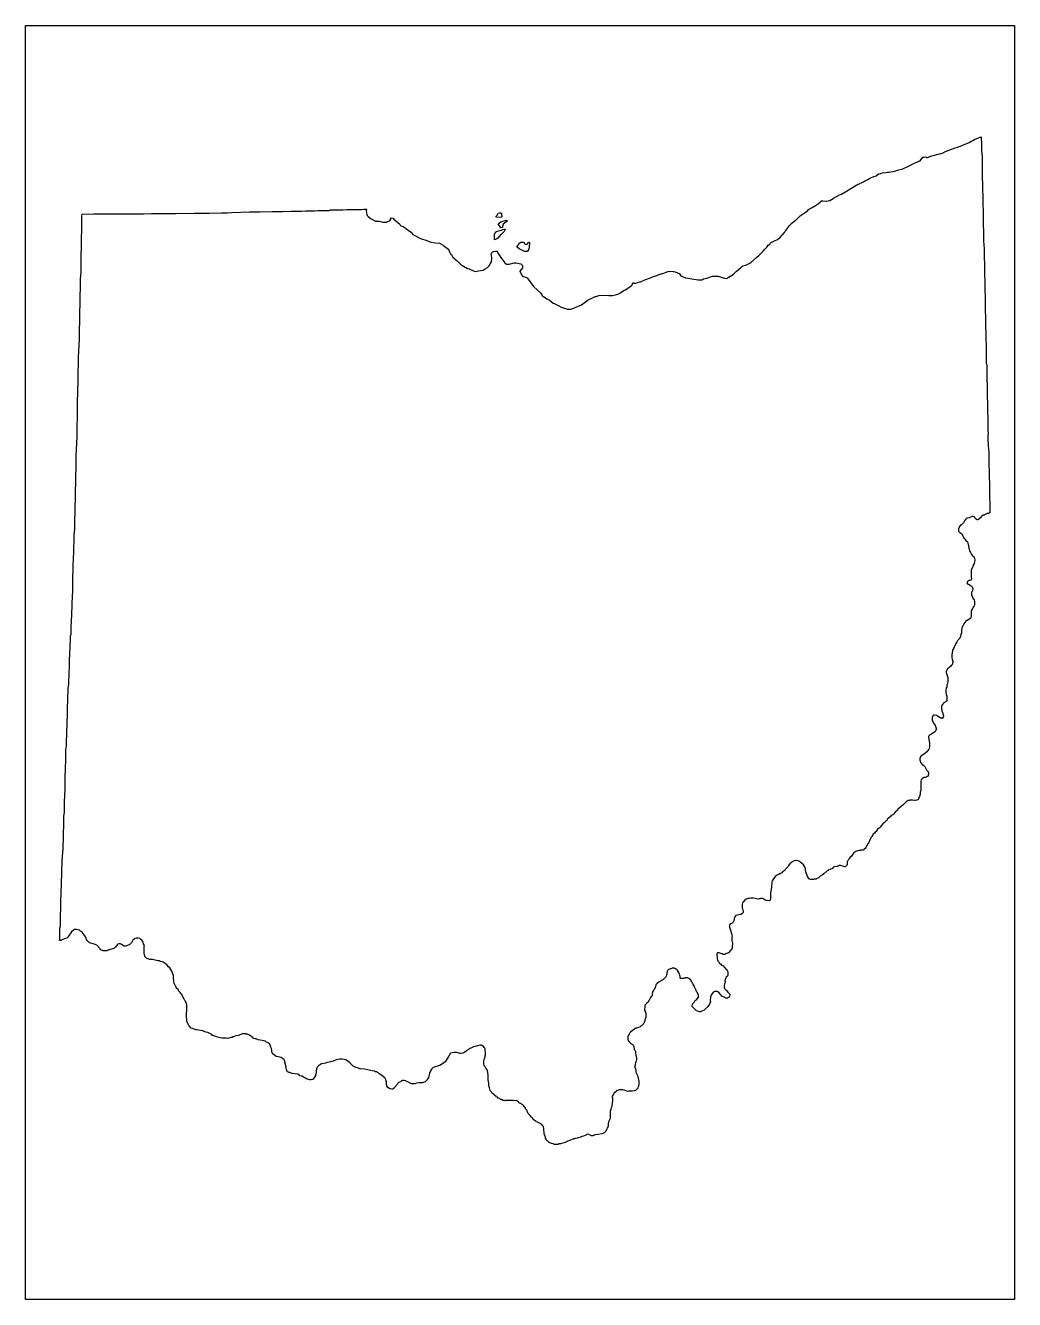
# Model space of a CAD drawing. Extents: x 0.1 to 8.4, y 0.1 to 10.8.
import ezdxf

# ---------------------------------------------------------------- set-up
doc = ezdxf.new("R2010")
doc.units = 0
doc.header["$MEASUREMENT"] = 0
doc.layers.add('STATE', color=7, linetype='CONTINUOUS')

# ---------------------------------------------------------------- blocks, each defined once
blk = doc.blocks.new('BLOCK_2')
at = {"layer": 'STATE'}
blk.add_lwpolyline([(0.093, 0.099), (0.093, 10.807), (8.405, 10.807), (8.405, 0.099), (0.093, 0.099)], dxfattribs=at)
at = {"layer": 'STATE', "color": 2}
for points in [[(0.397, 3.586), (0.397, 3.596), (0.4, 3.689), (0.403, 3.789), (0.41, 3.886), (0.413, 3.993), (0.413, 3.996), (0.413, 4.029), (0.417, 4.069), (0.417, 4.073), (0.417, 4.096), (0.417, 4.159), (0.42, 4.196), (0.42, 4.199), (0.42, 4.203), (0.42, 4.206), (0.42, 4.216), (0.42, 4.219), (0.42, 4.266), (0.42, 4.269), (0.423, 4.349), (0.427, 4.373), (0.427, 4.379), (0.427, 4.406), (0.427, 4.413), (0.427, 4.443), (0.427, 4.469), (0.43, 4.579), (0.433, 4.619), (0.433, 4.716), (0.433, 4.719), (0.437, 4.753), (0.437, 4.779), (0.437, 4.786), (0.437, 4.809), (0.437, 4.816), (0.437, 4.819), (0.44, 4.823), (0.44, 4.833), (0.44, 4.853), (0.44, 4.869), (0.44, 4.873), (0.44, 4.876), (0.443, 4.923), (0.443, 4.966), (0.443, 4.969), (0.447, 4.993), (0.447, 5.026), (0.447, 5.039), (0.447, 5.053), (0.45, 5.159), (0.45, 5.163), (0.453, 5.213), (0.453, 5.236), (0.457, 5.269), (0.457, 5.303), (0.46, 5.339), (0.463, 5.443), (0.463, 5.476), (0.467, 5.523), (0.467, 5.526), (0.473, 5.646), (0.473, 5.673), (0.473, 5.676), (0.477, 5.689), (0.477, 5.696), (0.477, 5.699), (0.477, 5.716), (0.477, 5.719), (0.477, 5.749), (0.483, 5.853), (0.487, 5.936), (0.487, 5.953), (0.49, 6.053), (0.49, 6.123), (0.49, 6.16), (0.49, 6.173), (0.49, 6.19), (0.49, 6.193), (0.493, 6.206), (0.493, 6.28), (0.497, 6.313), (0.497, 6.32), (0.497, 6.323), (0.497, 6.34), (0.5, 6.366), (0.5, 6.406), (0.5, 6.423), (0.503, 6.466), (0.503, 6.526), (0.507, 6.573), (0.507, 6.63), (0.51, 6.733), (0.51, 6.743), (0.51, 6.77), (0.51, 6.78), (0.513, 6.813), (0.513, 6.846), (0.513, 6.853), (0.513, 6.88), (0.513, 6.916), (0.517, 6.94), (0.517, 6.973), (0.517, 6.983), (0.517, 7.026), (0.517, 7.04), (0.52, 7.07), (0.52, 7.11), (0.52, 7.143), (0.52, 7.173), (0.52, 7.19), (0.527, 7.35), (0.527, 7.396), (0.53, 7.553), (0.53, 7.603), (0.533, 7.763), (0.537, 7.79), (0.537, 7.806), (0.537, 7.866), (0.537, 7.886), (0.537, 7.91), (0.54, 7.943), (0.54, 7.96), (0.54, 7.966), (0.54, 7.986), (0.54, 7.99), (0.54, 8.016), (0.547, 8.173), (0.547, 8.22), (0.55, 8.346), (0.55, 8.38), (0.55, 8.42), (0.553, 8.446), (0.553, 8.543), (0.553, 8.55), (0.557, 8.583), (0.557, 8.606), (0.557, 8.626), (0.557, 8.676), (0.56, 8.73), (0.56, 8.76), (0.56, 8.79), (0.56, 8.83), (0.56, 8.856), (0.563, 8.96), (0.563, 9.023), (0.563, 9.033), (0.563, 9.04), (0.567, 9.066), (0.567, 9.07), (0.567, 9.12), (0.567, 9.17), (0.567, 9.203), (0.57, 9.22), (0.667, 9.223), (0.673, 9.223), (0.74, 9.223), (0.773, 9.223), (0.81, 9.223), (0.98, 9.223), (1.056, 9.223), (1.086, 9.223), (1.153, 9.226), (1.186, 9.226), (1.22, 9.226), (1.286, 9.226), (1.293, 9.226), (1.356, 9.226), (1.51, 9.23), (1.586, 9.23), (1.603, 9.23), (1.62, 9.23), (1.636, 9.23), (1.74, 9.233), (1.783, 9.233), (1.79, 9.233), (1.826, 9.236), (1.976, 9.24), (1.996, 9.24), (2.066, 9.24), (2.17, 9.243), (2.203, 9.243), (2.243, 9.243), (2.256, 9.243), (2.326, 9.246), (2.38, 9.246), (2.413, 9.246), (2.446, 9.25), (2.483, 9.25), (2.486, 9.25), (2.5, 9.25), (2.506, 9.25), (2.526, 9.25), (2.55, 9.253), (2.583, 9.253), (2.613, 9.253), (2.62, 9.253), (2.63, 9.253), (2.636, 9.253), (2.646, 9.253), (2.656, 9.256), (2.673, 9.256), (2.68, 9.256), (2.69, 9.256), (2.71, 9.256), (2.726, 9.256), (2.759, 9.256), (2.793, 9.26), (2.823, 9.26), (2.826, 9.26), (2.839, 9.26), (2.869, 9.26), (2.876, 9.26), (2.879, 9.26), (2.889, 9.26), (2.896, 9.26), (2.909, 9.26), (2.913, 9.26), (2.916, 9.26), (2.936, 9.263), (2.939, 9.263), (2.959, 9.263), (2.956, 9.25), (2.963, 9.216), (2.966, 9.213), (2.966, 9.21), (2.973, 9.2), (2.999, 9.183), (3.036, 9.163), (3.066, 9.163), (3.096, 9.153), (3.109, 9.153), (3.129, 9.153), (3.136, 9.16), (3.156, 9.166), (3.163, 9.18), (3.163, 9.19), (3.183, 9.186), (3.189, 9.18), (3.239, 9.136), (3.246, 9.126), (3.256, 9.12), (3.266, 9.116), (3.336, 9.066), (3.339, 9.066), (3.346, 9.053), (3.349, 9.05), (3.353, 9.046), (3.413, 9.016), (3.466, 9), (3.499, 8.986), (3.536, 8.98), (3.573, 8.976), (3.603, 8.96), (3.606, 8.96), (3.609, 8.956), (3.639, 8.933), (3.643, 8.93), (3.649, 8.92), (3.653, 8.913), (3.659, 8.9), (3.669, 8.883), (3.673, 8.883), (3.679, 8.87), (3.683, 8.866), (3.683, 8.863), (3.703, 8.843), (3.706, 8.836), (3.709, 8.836), (3.723, 8.826), (3.756, 8.796), (3.809, 8.763), (3.823, 8.76), (3.863, 8.743), (3.873, 8.74), (3.916, 8.746), (3.939, 8.75), (3.956, 8.76), (3.976, 8.773), (3.979, 8.776), (3.989, 8.786), (4.009, 8.82), (4.013, 8.846), (4.013, 8.856), (4.006, 8.886), (4.019, 8.903), (4.026, 8.906), (4.046, 8.91), (4.053, 8.913), (4.076, 8.873), (4.086, 8.86), (4.086, 8.856), (4.089, 8.856), (4.123, 8.813), (4.136, 8.8), (4.159, 8.8), (4.199, 8.813), (4.209, 8.813), (4.216, 8.813), (4.256, 8.803), (4.269, 8.79), (4.269, 8.77), (4.249, 8.743), (4.249, 8.74), (4.253, 8.73), (4.263, 8.71), (4.269, 8.7), (4.296, 8.69), (4.309, 8.686), (4.363, 8.613), (4.423, 8.556), (4.433, 8.543), (4.433, 8.54), (4.436, 8.536), (4.449, 8.526), (4.479, 8.506), (4.493, 8.5), (4.529, 8.473), (4.539, 8.47), (4.543, 8.466), (4.552, 8.463), (4.576, 8.45), (4.596, 8.44), (4.609, 8.436), (4.612, 8.433), (4.619, 8.43), (4.642, 8.426), (4.642, 8.423), (4.676, 8.423), (4.699, 8.43), (4.712, 8.436), (4.766, 8.46), (4.776, 8.466), (4.822, 8.5), (4.836, 8.506), (4.882, 8.53), (4.889, 8.53), (4.912, 8.536), (4.936, 8.54), (4.996, 8.536), (5.009, 8.536), (5.012, 8.536), (5.026, 8.536), (5.052, 8.543), (5.079, 8.55), (5.082, 8.553), (5.089, 8.556), (5.126, 8.583), (5.136, 8.586), (5.176, 8.613), (5.186, 8.62), (5.189, 8.623), (5.192, 8.626), (5.196, 8.63), (5.196, 8.64), (5.199, 8.643), (5.202, 8.643), (5.206, 8.64), (5.212, 8.64), (5.219, 8.64), (5.232, 8.643), (5.236, 8.646), (5.256, 8.653), (5.262, 8.653), (5.299, 8.67), (5.346, 8.686), (5.362, 8.693), (5.382, 8.7), (5.389, 8.703), (5.399, 8.706), (5.409, 8.71), (5.416, 8.713), (5.446, 8.723), (5.449, 8.723), (5.492, 8.74), (5.496, 8.74), (5.506, 8.743), (5.536, 8.74), (5.539, 8.74), (5.552, 8.736), (5.586, 8.723), (5.589, 8.72), (5.596, 8.71), (5.602, 8.703), (5.609, 8.7), (5.639, 8.686), (5.666, 8.683), (5.692, 8.676), (5.746, 8.67), (5.752, 8.67), (5.776, 8.67), (5.792, 8.676), (5.819, 8.683), (5.866, 8.7), (5.872, 8.7), (5.892, 8.7), (5.916, 8.7), (5.939, 8.69), (5.969, 8.683), (5.982, 8.68), (5.992, 8.683), (6.002, 8.69), (6.006, 8.69), (6.006, 8.693), (6.042, 8.713), (6.042, 8.716), (6.049, 8.723), (6.066, 8.74), (6.122, 8.786), (6.146, 8.793), (6.169, 8.803), (6.176, 8.806), (6.182, 8.81), (6.189, 8.816), (6.236, 8.856), (6.259, 8.876), (6.279, 8.896), (6.296, 8.913), (6.302, 8.92), (6.326, 8.946), (6.336, 8.96), (6.349, 8.97), (6.355, 8.98), (6.359, 8.983), (6.382, 8.993), (6.395, 9), (6.409, 9.006), (6.432, 9.023), (6.472, 9.066), (6.475, 9.076), (6.482, 9.083), (6.485, 9.086), (6.499, 9.106), (6.502, 9.11), (6.512, 9.123), (6.522, 9.133), (6.535, 9.146), (6.565, 9.17), (6.569, 9.173), (6.605, 9.206), (6.645, 9.236), (6.669, 9.253), (6.675, 9.26), (6.699, 9.273), (6.732, 9.293), (6.759, 9.31), (6.772, 9.323), (6.775, 9.326), (6.779, 9.33), (6.782, 9.333), (6.795, 9.333), (6.822, 9.33), (6.825, 9.33), (6.852, 9.336), (6.882, 9.353), (6.885, 9.356), (6.935, 9.383), (6.952, 9.39), (6.962, 9.397), (6.965, 9.397), (6.992, 9.413), (7.029, 9.437), (7.079, 9.467), (7.089, 9.473), (7.102, 9.477), (7.105, 9.48), (7.109, 9.48), (7.119, 9.483), (7.125, 9.487), (7.135, 9.493), (7.152, 9.503), (7.162, 9.507), (7.172, 9.513), (7.195, 9.527), (7.199, 9.527), (7.222, 9.537), (7.242, 9.543), (7.259, 9.557), (7.265, 9.56), (7.269, 9.56), (7.282, 9.563), (7.292, 9.567), (7.325, 9.57), (7.339, 9.573), (7.349, 9.573), (7.399, 9.583), (7.422, 9.59), (7.432, 9.593), (7.455, 9.6), (7.459, 9.6), (7.462, 9.6), (7.519, 9.627), (7.542, 9.637), (7.545, 9.64), (7.589, 9.66), (7.595, 9.663), (7.602, 9.667), (7.605, 9.667), (7.612, 9.67), (7.619, 9.677), (7.619, 9.68), (7.622, 9.68), (7.635, 9.7), (7.639, 9.7), (7.645, 9.7), (7.659, 9.703), (7.662, 9.703), (7.665, 9.697), (7.669, 9.693), (7.675, 9.697), (7.709, 9.71), (7.775, 9.727), (7.789, 9.73), (7.805, 9.737), (7.825, 9.747), (7.905, 9.777), (7.925, 9.783), (7.939, 9.79), (7.952, 9.793), (7.969, 9.8), (8.019, 9.82), (8.029, 9.827), (8.042, 9.833), (8.065, 9.843), (8.065, 9.847), (8.075, 9.85), (8.125, 9.87), (8.125, 9.867), (8.129, 9.807), (8.129, 9.79), (8.129, 9.773), (8.129, 9.757), (8.132, 9.703), (8.132, 9.667), (8.132, 9.647), (8.132, 9.607), (8.132, 9.6), (8.132, 9.597), (8.132, 9.567), (8.135, 9.43), (8.139, 9.37), (8.139, 9.35), (8.139, 9.34), (8.139, 9.306), (8.142, 9.25), (8.142, 9.22), (8.142, 9.146), (8.142, 9.143), (8.142, 9.123), (8.145, 9.083), (8.145, 8.996), (8.149, 8.93), (8.149, 8.91), (8.149, 8.866), (8.149, 8.836), (8.152, 8.82), (8.152, 8.813), (8.152, 8.743), (8.152, 8.72), (8.152, 8.716), (8.155, 8.656), (8.155, 8.603), (8.155, 8.593), (8.155, 8.576), (8.155, 8.563), (8.159, 8.546), (8.159, 8.476), (8.159, 8.46), (8.159, 8.443), (8.159, 8.416), (8.159, 8.413), (8.159, 8.393), (8.162, 8.37), (8.162, 8.366), (8.162, 8.363), (8.162, 8.36), (8.162, 8.356), (8.162, 8.353), (8.162, 8.303), (8.162, 8.286), (8.165, 8.21), (8.165, 8.196), (8.165, 8.19), (8.165, 8.153), (8.168, 8.136), (8.168, 8.113), (8.168, 8.103), (8.168, 8.086), (8.168, 8.083), (8.168, 8.08), (8.168, 8.06), (8.168, 8.043), (8.168, 8.04), (8.168, 8.02), (8.168, 8.006), (8.168, 7.97), (8.172, 7.946), (8.172, 7.91), (8.172, 7.88), (8.172, 7.86), (8.172, 7.84), (8.172, 7.813), (8.175, 7.803), (8.175, 7.78), (8.175, 7.76), (8.175, 7.743), (8.175, 7.736), (8.175, 7.733), (8.175, 7.713), (8.175, 7.71), (8.175, 7.686), (8.179, 7.636), (8.179, 7.623), (8.179, 7.603), (8.179, 7.553), (8.179, 7.55), (8.179, 7.536), (8.182, 7.533), (8.182, 7.486), (8.182, 7.466), (8.182, 7.456), (8.182, 7.453), (8.182, 7.45), (8.182, 7.433), (8.182, 7.43), (8.182, 7.403), (8.185, 7.38), (8.182, 7.36), (8.182, 7.346), (8.182, 7.333), (8.182, 7.33), (8.185, 7.276), (8.189, 7.216), (8.189, 7.213), (8.189, 7.21), (8.189, 7.176), (8.189, 7.123), (8.189, 7.096), (8.192, 7.076), (8.192, 7.07), (8.192, 7.05), (8.192, 7.033), (8.192, 7.023), (8.195, 6.946), (8.195, 6.92), (8.195, 6.9), (8.195, 6.833), (8.198, 6.796), (8.198, 6.786), (8.198, 6.75), (8.198, 6.74), (8.198, 6.723), (8.198, 6.713), (8.195, 6.71), (8.192, 6.71), (8.189, 6.706), (8.185, 6.706), (8.179, 6.706), (8.175, 6.706), (8.168, 6.703), (8.165, 6.7), (8.162, 6.696), (8.152, 6.693), (8.149, 6.69), (8.142, 6.69), (8.129, 6.68), (8.125, 6.676), (8.119, 6.67), (8.112, 6.663), (8.112, 6.66), (8.109, 6.66), (8.105, 6.66), (8.105, 6.656), (8.099, 6.656), (8.095, 6.653), (8.092, 6.653), (8.089, 6.653), (8.089, 6.656), (8.085, 6.656), (8.082, 6.656), (8.079, 6.663), (8.075, 6.666), (8.072, 6.666), (8.069, 6.673), (8.065, 6.676), (8.055, 6.68), (8.049, 6.68), (8.035, 6.673), (8.025, 6.67), (8.022, 6.67), (8.009, 6.666), (8.005, 6.666), (7.999, 6.66), (7.995, 6.66), (7.995, 6.656), (7.992, 6.656), (7.989, 6.65), (7.985, 6.646), (7.985, 6.643), (7.975, 6.626), (7.962, 6.613), (7.959, 6.61), (7.955, 6.61), (7.952, 6.606), (7.942, 6.596), (7.939, 6.59), (7.935, 6.576), (7.935, 6.566), (7.935, 6.556), (7.945, 6.546), (7.959, 6.536), (7.962, 6.53), (7.982, 6.496), (7.985, 6.496), (7.989, 6.49), (7.989, 6.486), (7.999, 6.473), (8.005, 6.473), (8.009, 6.466), (8.012, 6.456), (8.019, 6.44), (8.019, 6.43), (8.022, 6.423), (8.022, 6.413), (8.029, 6.386), (8.035, 6.376), (8.045, 6.36), (8.055, 6.346), (8.059, 6.346), (8.062, 6.343), (8.065, 6.336), (8.069, 6.326), (8.072, 6.316), (8.072, 6.313), (8.069, 6.296), (8.065, 6.286), (8.059, 6.27), (8.055, 6.266), (8.055, 6.26), (8.055, 6.256), (8.045, 6.236), (8.042, 6.23), (8.042, 6.216), (8.042, 6.213), (8.042, 6.21), (8.042, 6.2), (8.042, 6.193), (8.042, 6.166), (8.045, 6.156), (8.045, 6.153), (8.039, 6.146), (8.025, 6.143), (8.015, 6.136), (8.009, 6.133), (8.005, 6.123), (8.009, 6.113), (8.012, 6.113), (8.012, 6.11), (8.019, 6.11), (8.032, 6.103), (8.042, 6.096), (8.049, 6.089), (8.055, 6.076), (8.052, 6.059), (8.049, 6.049), (8.045, 6.043), (8.045, 6.023), (8.049, 6.009), (8.055, 5.996), (8.059, 5.989), (8.062, 5.986), (8.062, 5.979), (8.065, 5.979), (8.069, 5.963), (8.069, 5.953), (8.069, 5.949), (8.069, 5.939), (8.069, 5.936), (8.065, 5.929), (8.059, 5.919), (8.052, 5.906), (8.045, 5.893), (8.042, 5.883), (8.042, 5.876), (8.042, 5.863), (8.042, 5.846), (8.039, 5.833), (8.039, 5.829), (8.032, 5.823), (8.005, 5.803), (8.005, 5.806), (7.992, 5.796), (7.989, 5.793), (7.979, 5.779), (7.979, 5.776), (7.965, 5.749), (7.962, 5.743), (7.959, 5.719), (7.959, 5.713), (7.959, 5.703), (7.955, 5.689), (7.952, 5.673), (7.945, 5.656), (7.932, 5.643), (7.929, 5.639), (7.925, 5.636), (7.922, 5.629), (7.919, 5.626), (7.912, 5.613), (7.905, 5.596), (7.902, 5.593), (7.899, 5.583), (7.892, 5.573), (7.892, 5.569), (7.889, 5.566), (7.889, 5.563), (7.889, 5.559), (7.885, 5.559), (7.885, 5.549), (7.885, 5.546), (7.885, 5.543), (7.882, 5.539), (7.882, 5.526), (7.879, 5.526), (7.879, 5.523), (7.879, 5.506), (7.879, 5.496), (7.882, 5.479), (7.885, 5.476), (7.885, 5.473), (7.885, 5.469), (7.889, 5.463), (7.885, 5.449), (7.885, 5.439), (7.882, 5.436), (7.875, 5.429), (7.869, 5.423), (7.852, 5.409), (7.849, 5.406), (7.845, 5.403), (7.842, 5.399), (7.835, 5.389), (7.832, 5.379), (7.832, 5.369), (7.835, 5.353), (7.839, 5.343), (7.839, 5.339), (7.842, 5.339), (7.842, 5.336), (7.842, 5.333), (7.845, 5.329), (7.845, 5.326), (7.845, 5.319), (7.845, 5.316), (7.845, 5.313), (7.845, 5.309), (7.845, 5.293), (7.845, 5.289), (7.842, 5.279), (7.839, 5.269), (7.835, 5.266), (7.835, 5.253), (7.835, 5.249), (7.835, 5.246), (7.832, 5.236), (7.829, 5.219), (7.829, 5.216), (7.829, 5.213), (7.829, 5.209), (7.829, 5.203), (7.829, 5.199), (7.832, 5.193), (7.832, 5.186), (7.832, 5.179), (7.835, 5.176), (7.835, 5.173), (7.835, 5.166), (7.835, 5.153), (7.835, 5.146), (7.835, 5.143), (7.835, 5.139), (7.835, 5.129), (7.829, 5.126), (7.822, 5.119), (7.812, 5.113), (7.809, 5.109), (7.805, 5.109), (7.805, 5.106), (7.802, 5.103), (7.799, 5.099), (7.792, 5.089), (7.792, 5.083), (7.792, 5.076), (7.792, 5.073), (7.795, 5.046), (7.799, 5.033), (7.805, 5.016), (7.805, 5.013), (7.805, 5.009), (7.805, 5.006), (7.809, 5.006), (7.809, 5.003), (7.809, 4.999), (7.805, 4.996), (7.802, 4.989), (7.802, 4.986), (7.799, 4.986), (7.799, 4.983), (7.795, 4.983), (7.795, 4.986), (7.789, 4.986), (7.785, 4.986), (7.782, 4.986), (7.779, 4.989), (7.759, 5.003), (7.752, 5.006), (7.735, 5.009), (7.725, 5.009), (7.725, 5.006), (7.722, 5.006), (7.719, 5.003), (7.715, 5.003), (7.715, 4.999), (7.715, 4.996), (7.712, 4.993), (7.712, 4.986), (7.712, 4.976), (7.712, 4.969), (7.712, 4.966), (7.719, 4.956), (7.725, 4.943), (7.735, 4.929), (7.739, 4.926), (7.739, 4.923), (7.742, 4.919), (7.745, 4.909), (7.745, 4.906), (7.745, 4.903), (7.749, 4.896), (7.745, 4.886), (7.742, 4.876), (7.732, 4.866), (7.709, 4.853), (7.702, 4.849), (7.692, 4.843), (7.685, 4.836), (7.682, 4.829), (7.682, 4.823), (7.685, 4.809), (7.689, 4.789), (7.692, 4.783), (7.692, 4.753), (7.692, 4.743), (7.689, 4.733), (7.689, 4.729), (7.685, 4.723), (7.669, 4.703), (7.649, 4.686), (7.619, 4.666), (7.615, 4.656), (7.609, 4.649), (7.609, 4.646), (7.609, 4.643), (7.609, 4.639), (7.609, 4.636), (7.612, 4.626), (7.612, 4.623), (7.615, 4.619), (7.615, 4.613), (7.635, 4.589), (7.639, 4.586), (7.645, 4.583), (7.652, 4.579), (7.669, 4.546), (7.675, 4.539), (7.679, 4.536), (7.682, 4.523), (7.682, 4.516), (7.679, 4.503), (7.675, 4.496), (7.665, 4.493), (7.662, 4.489), (7.655, 4.486), (7.642, 4.486), (7.639, 4.483), (7.632, 4.479), (7.629, 4.476), (7.625, 4.473), (7.622, 4.469), (7.622, 4.466), (7.619, 4.456), (7.619, 4.449), (7.619, 4.436), (7.619, 4.429), (7.619, 4.399), (7.619, 4.393), (7.619, 4.376), (7.612, 4.363), (7.612, 4.356), (7.612, 4.353), (7.612, 4.349), (7.612, 4.346), (7.612, 4.343), (7.609, 4.339), (7.609, 4.336), (7.602, 4.316), (7.595, 4.299), (7.572, 4.293), (7.565, 4.293), (7.549, 4.296), (7.525, 4.296), (7.522, 4.293), (7.512, 4.293), (7.499, 4.286), (7.492, 4.279), (7.479, 4.266), (7.472, 4.259), (7.432, 4.226), (7.425, 4.219), (7.419, 4.213), (7.419, 4.209), (7.402, 4.196), (7.389, 4.179), (7.385, 4.176)], [(4.089, 9.233), (4.093, 9.226), (4.096, 9.196), (4.083, 9.193), (4.049, 9.196), (4.049, 9.203), (4.056, 9.213), (4.066, 9.23), (4.076, 9.233), (4.089, 9.233)], [(4.103, 9.116), (4.103, 9.11), (4.089, 9.106), (4.066, 9.14), (4.089, 9.156), (4.106, 9.163), (4.136, 9.17), (4.143, 9.163), (4.129, 9.153), (4.109, 9.136), (4.103, 9.116)], [(4.086, 9.046), (4.063, 9.02), (4.049, 9.01), (4.036, 9.006), (4.036, 9.053), (4.053, 9.076), (4.069, 9.08), (4.096, 9.086), (4.103, 9.093), (4.119, 9.096), (4.126, 9.093), (4.123, 9.086), (4.116, 9.076), (4.089, 9.046), (4.086, 9.046)], [(4.283, 8.983), (4.289, 8.97), (4.306, 8.966), (4.323, 8.986), (4.329, 8.983), (4.326, 8.946), (4.323, 8.926), (4.313, 8.91), (4.309, 8.906), (4.286, 8.906), (4.243, 8.93), (4.226, 8.943), (4.226, 8.946), (4.226, 8.95), (4.246, 8.976), (4.256, 8.986), (4.276, 8.986), (4.283, 8.983)], [(7.385, 4.176), (7.382, 4.173), (7.375, 4.169), (7.372, 4.166), (7.369, 4.166), (7.362, 4.159), (7.359, 4.156), (7.342, 4.143), (7.335, 4.136), (7.332, 4.126), (7.329, 4.123), (7.325, 4.119), (7.322, 4.116), (7.319, 4.113), (7.309, 4.106), (7.299, 4.096), (7.289, 4.086), (7.289, 4.083), (7.285, 4.079), (7.279, 4.073), (7.272, 4.066), (7.272, 4.063), (7.262, 4.059), (7.252, 4.049), (7.252, 4.046), (7.242, 4.033), (7.235, 4.026), (7.229, 4.019), (7.215, 4.006), (7.215, 4.003), (7.205, 3.989), (7.199, 3.983), (7.199, 3.979), (7.175, 3.929), (7.172, 3.929), (7.162, 3.909), (7.155, 3.899), (7.149, 3.889), (7.142, 3.883), (7.139, 3.879), (7.132, 3.876), (7.115, 3.876), (7.112, 3.876), (7.109, 3.873), (7.105, 3.873), (7.099, 3.873), (7.092, 3.869), (7.085, 3.869), (7.079, 3.866), (7.072, 3.863), (7.055, 3.853), (7.052, 3.849), (7.045, 3.843), (7.035, 3.826), (7.025, 3.816), (7.019, 3.809), (7.019, 3.806), (7.009, 3.796), (7.005, 3.786), (6.999, 3.779), (6.999, 3.776), (6.999, 3.763), (6.999, 3.753), (6.995, 3.749), (6.992, 3.743), (6.989, 3.743), (6.982, 3.736), (6.979, 3.736), (6.942, 3.746), (6.932, 3.746), (6.915, 3.739), (6.912, 3.739), (6.892, 3.736), (6.882, 3.733), (6.882, 3.729), (6.872, 3.719), (6.869, 3.719), (6.859, 3.716), (6.855, 3.713), (6.842, 3.709), (6.839, 3.706), (6.832, 3.703), (6.829, 3.699), (6.802, 3.676), (6.792, 3.669), (6.772, 3.656), (6.762, 3.646), (6.759, 3.643), (6.755, 3.639), (6.752, 3.639), (6.745, 3.636), (6.739, 3.633), (6.735, 3.633), (6.725, 3.633), (6.722, 3.633), (6.715, 3.629), (6.709, 3.629), (6.699, 3.629), (6.692, 3.629), (6.685, 3.633), (6.682, 3.633), (6.675, 3.643), (6.672, 3.646), (6.665, 3.653), (6.662, 3.663), (6.652, 3.693), (6.649, 3.713), (6.645, 3.729), (6.642, 3.736), (6.632, 3.753), (6.615, 3.766), (6.605, 3.776), (6.602, 3.779), (6.599, 3.779), (6.589, 3.783), (6.589, 3.786), (6.569, 3.789), (6.565, 3.789), (6.552, 3.786), (6.529, 3.773), (6.529, 3.769), (6.519, 3.766), (6.505, 3.746), (6.502, 3.739), (6.492, 3.726), (6.469, 3.703), (6.465, 3.699), (6.455, 3.693), (6.449, 3.686), (6.445, 3.683), (6.435, 3.676), (6.429, 3.673), (6.425, 3.673), (6.409, 3.666), (6.402, 3.659), (6.395, 3.653), (6.369, 3.619), (6.365, 3.606), (6.365, 3.599), (6.362, 3.569), (6.359, 3.546), (6.355, 3.513), (6.355, 3.503), (6.355, 3.499), (6.355, 3.486), (6.355, 3.469), (6.352, 3.459), (6.352, 3.456), (6.346, 3.449), (6.326, 3.453), (6.319, 3.453), (6.316, 3.453), (6.312, 3.456), (6.309, 3.456), (6.302, 3.463), (6.299, 3.463), (6.296, 3.466), (6.292, 3.466), (6.286, 3.469), (6.282, 3.469), (6.279, 3.469), (6.276, 3.469), (6.272, 3.469), (6.269, 3.469), (6.266, 3.466), (6.259, 3.466), (6.252, 3.463), (6.212, 3.473), (6.209, 3.473), (6.189, 3.473), (6.176, 3.469), (6.162, 3.469), (6.159, 3.466), (6.149, 3.463), (6.139, 3.456), (6.129, 3.443), (6.126, 3.443), (6.126, 3.439), (6.122, 3.436), (6.119, 3.433), (6.116, 3.423), (6.116, 3.413), (6.116, 3.403), (6.116, 3.399), (6.116, 3.396), (6.116, 3.389), (6.119, 3.383), (6.122, 3.376), (6.122, 3.373), (6.126, 3.369), (6.126, 3.366), (6.126, 3.359), (6.126, 3.353), (6.122, 3.353), (6.122, 3.349), (6.119, 3.346), (6.112, 3.339), (6.109, 3.339), (6.109, 3.336), (6.106, 3.336), (6.099, 3.336), (6.089, 3.333), (6.076, 3.329), (6.066, 3.326), (6.062, 3.326), (6.059, 3.323), (6.056, 3.316), (6.049, 3.303), (6.049, 3.299), (6.046, 3.279), (6.042, 3.273), (6.036, 3.263), (6.019, 3.256), (6.012, 3.253), (6.012, 3.249), (6.009, 3.246), (6.009, 3.243), (6.009, 3.239), (6.006, 3.233), (6.009, 3.233), (6.009, 3.229), (6.012, 3.219), (6.029, 3.166), (6.032, 3.149), (6.029, 3.143), (6.029, 3.126), (6.029, 3.116), (6.036, 3.093), (6.032, 3.066), (6.032, 3.056), (6.029, 3.046), (6.026, 3.039), (6.016, 3.029), (6.006, 3.019), (6.006, 3.016), (6.002, 3.013), (5.996, 3.009), (5.992, 3.009), (5.976, 3.003), (5.972, 2.999), (5.962, 2.999), (5.956, 2.999), (5.952, 3.003), (5.946, 3.003), (5.932, 3.009), (5.922, 3.013), (5.916, 3.013), (5.909, 3.013), (5.906, 3.009), (5.902, 3.003), (5.902, 2.989), (5.906, 2.976), (5.906, 2.969), (5.906, 2.963), (5.909, 2.956), (5.909, 2.953), (5.912, 2.946), (5.916, 2.943), (5.919, 2.936), (5.922, 2.926), (5.926, 2.926), (5.926, 2.923), (5.929, 2.923), (5.936, 2.916), (5.942, 2.909), (5.956, 2.903), (5.969, 2.889), (5.972, 2.886), (5.979, 2.876), (5.982, 2.876), (5.989, 2.863), (5.992, 2.859), (5.996, 2.853), (5.996, 2.849), (5.996, 2.836), (5.996, 2.832), (5.996, 2.822), (5.992, 2.816), (5.982, 2.809), (5.979, 2.799), (5.976, 2.796), (5.976, 2.793), (5.972, 2.779), (5.972, 2.772), (5.976, 2.769), (5.969, 2.752), (5.969, 2.749), (5.966, 2.739), (5.966, 2.732), (5.966, 2.729), (5.966, 2.726), (5.966, 2.719), (5.969, 2.716), (5.969, 2.712), (5.979, 2.702), (5.986, 2.696), (5.996, 2.682), (6.002, 2.676), (6.012, 2.666), (6.012, 2.659), (6.009, 2.649), (6.009, 2.646), (6.006, 2.639), (5.999, 2.636), (5.992, 2.632), (5.989, 2.632), (5.979, 2.632), (5.972, 2.636), (5.966, 2.639), (5.959, 2.642), (5.942, 2.649), (5.939, 2.656), (5.919, 2.679), (5.906, 2.689), (5.896, 2.689), (5.892, 2.689), (5.886, 2.689), (5.882, 2.686), (5.872, 2.682), (5.862, 2.666), (5.849, 2.646), (5.846, 2.609), (5.849, 2.602), (5.842, 2.582), (5.829, 2.562), (5.822, 2.556), (5.812, 2.546), (5.796, 2.532), (5.769, 2.519), (5.769, 2.516), (5.766, 2.516), (5.762, 2.516), (5.759, 2.516), (5.752, 2.519), (5.732, 2.526), (5.729, 2.529), (5.719, 2.539), (5.699, 2.559), (5.696, 2.562), (5.696, 2.566), (5.699, 2.579), (5.702, 2.586), (5.712, 2.599), (5.716, 2.602), (5.722, 2.612), (5.726, 2.616), (5.732, 2.619), (5.746, 2.636), (5.749, 2.639), (5.749, 2.649), (5.749, 2.656), (5.746, 2.666), (5.736, 2.686), (5.732, 2.689), (5.729, 2.696), (5.726, 2.702), (5.726, 2.706), (5.719, 2.716), (5.712, 2.736), (5.699, 2.759), (5.692, 2.769), (5.686, 2.782), (5.682, 2.789), (5.679, 2.789), (5.669, 2.796), (5.656, 2.803), (5.652, 2.803), (5.639, 2.803), (5.636, 2.799), (5.629, 2.799), (5.622, 2.796), (5.609, 2.796), (5.602, 2.796), (5.599, 2.796), (5.596, 2.799), (5.596, 2.803), (5.596, 2.812), (5.596, 2.816), (5.592, 2.819), (5.592, 2.826), (5.589, 2.836), (5.586, 2.836), (5.586, 2.839), (5.586, 2.843), (5.579, 2.856), (5.572, 2.863), (5.572, 2.866), (5.566, 2.873), (5.562, 2.876), (5.559, 2.876), (5.559, 2.879), (5.556, 2.879), (5.552, 2.879), (5.549, 2.883), (5.529, 2.883), (5.516, 2.879), (5.512, 2.879), (5.509, 2.876), (5.496, 2.873), (5.492, 2.866), (5.486, 2.856), (5.486, 2.853), (5.486, 2.849), (5.482, 2.846), (5.482, 2.832), (5.479, 2.832), (5.479, 2.822), (5.472, 2.806), (5.469, 2.799), (5.466, 2.799), (5.462, 2.796), (5.459, 2.793), (5.456, 2.789), (5.439, 2.779), (5.436, 2.776), (5.416, 2.766), (5.406, 2.759), (5.399, 2.756), (5.399, 2.752), (5.396, 2.752), (5.396, 2.749), (5.392, 2.746), (5.392, 2.742), (5.389, 2.729), (5.382, 2.712), (5.379, 2.706), (5.376, 2.706), (5.372, 2.696), (5.362, 2.686), (5.362, 2.682), (5.359, 2.669), (5.359, 2.659), (5.359, 2.656), (5.359, 2.652), (5.356, 2.646), (5.352, 2.646), (5.346, 2.636), (5.339, 2.626), (5.336, 2.616), (5.332, 2.612), (5.326, 2.599), (5.316, 2.589), (5.299, 2.572), (5.299, 2.569), (5.299, 2.556), (5.296, 2.539), (5.296, 2.536), (5.296, 2.532), (5.302, 2.522), (5.302, 2.512), (5.306, 2.512), (5.306, 2.506), (5.306, 2.499), (5.306, 2.496), (5.309, 2.492), (5.306, 2.486), (5.306, 2.482), (5.306, 2.479), (5.306, 2.472), (5.306, 2.469), (5.302, 2.459), (5.302, 2.456), (5.299, 2.449), (5.299, 2.446), (5.299, 2.442), (5.299, 2.436), (5.296, 2.436), (5.292, 2.429), (5.292, 2.426), (5.289, 2.422), (5.286, 2.419), (5.286, 2.416), (5.269, 2.399), (5.266, 2.396), (5.259, 2.392), (5.232, 2.379), (5.226, 2.379), (5.219, 2.376), (5.212, 2.376), (5.212, 2.372), (5.196, 2.359), (5.179, 2.346), (5.176, 2.342), (5.172, 2.339), (5.169, 2.336), (5.166, 2.329), (5.156, 2.309), (5.156, 2.299), (5.156, 2.292), (5.156, 2.289), (5.156, 2.286), (5.159, 2.279), (5.159, 2.276), (5.166, 2.266), (5.172, 2.259), (5.182, 2.252), (5.192, 2.246), (5.199, 2.239), (5.206, 2.226), (5.209, 2.199), (5.216, 2.192), (5.219, 2.182), (5.219, 2.166), (5.222, 2.156), (5.226, 2.142), (5.229, 2.126), (5.229, 2.122), (5.229, 2.119), (5.229, 2.116), (5.226, 2.106), (5.226, 2.102), (5.222, 2.096), (5.219, 2.089), (5.216, 2.076), (5.216, 2.072), (5.216, 2.066), (5.212, 2.056), (5.219, 2.039), (5.222, 2.029), (5.222, 2.026), (5.222, 2.022), (5.222, 2.009), (5.236, 1.982), (5.239, 1.969), (5.246, 1.946), (5.249, 1.939), (5.249, 1.936), (5.249, 1.929), (5.249, 1.912), (5.246, 1.892), (5.246, 1.889), (5.242, 1.889), (5.239, 1.879), (5.239, 1.876), (5.236, 1.872), (5.232, 1.866), (5.219, 1.856), (5.216, 1.856), (5.209, 1.852), (5.192, 1.849), (5.189, 1.849), (5.186, 1.849), (5.162, 1.849), (5.156, 1.846), (5.126, 1.859), (5.112, 1.862), (5.106, 1.862), (5.099, 1.866), (5.099, 1.862), (5.082, 1.862), (5.076, 1.859), (5.066, 1.856), (5.062, 1.856), (5.062, 1.852), (5.059, 1.852), (5.059, 1.849), (5.039, 1.829), (5.036, 1.826), (5.029, 1.816), (5.026, 1.809), (5.022, 1.802), (5.026, 1.796), (5.026, 1.772), (5.026, 1.769), (5.022, 1.726), (5.022, 1.722), (5.016, 1.709), (5.012, 1.699), (5.012, 1.696), (5.009, 1.692), (5.009, 1.686), (5.006, 1.682), (5.006, 1.679), (5.006, 1.672), (5.006, 1.642), (5.006, 1.626), (5.006, 1.622), (5.006, 1.619), (5.002, 1.609), (4.992, 1.592), (4.992, 1.582), (4.989, 1.579), (4.989, 1.576), (4.989, 1.562), (4.989, 1.559), (4.989, 1.556), (4.986, 1.552), (4.986, 1.546), (4.982, 1.542), (4.979, 1.532), (4.969, 1.512), (4.956, 1.499), (4.939, 1.492), (4.902, 1.486), (4.879, 1.482), (4.876, 1.479), (4.872, 1.479), (4.862, 1.476), (4.849, 1.476), (4.846, 1.476), (4.842, 1.479), (4.819, 1.489), (4.812, 1.486), (4.809, 1.482), (4.782, 1.472), (4.772, 1.469), (4.769, 1.469), (4.766, 1.466), (4.762, 1.466), (4.759, 1.462), (4.739, 1.459), (4.732, 1.456), (4.716, 1.452), (4.712, 1.452), (4.709, 1.449), (4.706, 1.449), (4.702, 1.449), (4.696, 1.446), (4.666, 1.436), (4.652, 1.429), (4.629, 1.419), (4.589, 1.406), (4.582, 1.406), (4.576, 1.406), (4.569, 1.402), (4.549, 1.402), (4.536, 1.402), (4.529, 1.406), (4.513, 1.409), (4.509, 1.412), (4.499, 1.416), (4.496, 1.419), (4.493, 1.419), (4.486, 1.426), (4.479, 1.429), (4.479, 1.432), (4.476, 1.436), (4.469, 1.446), (4.463, 1.456), (4.463, 1.459), (4.463, 1.462), (4.456, 1.482), (4.453, 1.496), (4.449, 1.532), (4.449, 1.536), (4.446, 1.549), (4.443, 1.556), (4.439, 1.559), (4.439, 1.562), (4.436, 1.562), (4.436, 1.566), (4.433, 1.569), (4.429, 1.572), (4.426, 1.572), (4.423, 1.576), (4.413, 1.582), (4.403, 1.586), (4.399, 1.589), (4.386, 1.592), (4.386, 1.596), (4.369, 1.606), (4.366, 1.609), (4.363, 1.612), (4.356, 1.619), (4.353, 1.622), (4.346, 1.629), (4.346, 1.632), (4.336, 1.646), (4.319, 1.662), (4.316, 1.669), (4.306, 1.689), (4.299, 1.699), (4.296, 1.702), (4.296, 1.706), (4.296, 1.709), (4.293, 1.712), (4.289, 1.716), (4.279, 1.729), (4.273, 1.736), (4.263, 1.742), (4.256, 1.746), (4.253, 1.746), (4.246, 1.749), (4.243, 1.752), (4.236, 1.759), (4.229, 1.766), (4.226, 1.766), (4.216, 1.772), (4.199, 1.769), (4.193, 1.772), (4.189, 1.772), (4.179, 1.772), (4.156, 1.772), (4.129, 1.772), (4.126, 1.769), (4.119, 1.772), (4.106, 1.772), (4.103, 1.772), (4.103, 1.776), (4.093, 1.779), (4.086, 1.779), (4.076, 1.789), (4.066, 1.792), (4.059, 1.799), (4.056, 1.799), (4.049, 1.802), (4.049, 1.806), (4.036, 1.816), (4.026, 1.826), (4.019, 1.829), (4.016, 1.832), (4.013, 1.836), (4.009, 1.842), (4.006, 1.846), (3.999, 1.856), (3.993, 1.879), (3.986, 1.899), (3.986, 1.906), (3.986, 1.909), (3.986, 1.916), (3.983, 1.946), (3.983, 1.969), (3.983, 1.976), (3.983, 1.979), (3.979, 2.009), (3.973, 2.029), (3.969, 2.032), (3.959, 2.052), (3.949, 2.062), (3.949, 2.069), (3.946, 2.079), (3.946, 2.099), (3.949, 2.116), (3.956, 2.139), (3.956, 2.146), (3.959, 2.156), (3.959, 2.169), (3.959, 2.172), (3.956, 2.192), (3.956, 2.196), (3.956, 2.206), (3.953, 2.212), (3.949, 2.216), (3.943, 2.226), (3.933, 2.232), (3.923, 2.236), (3.916, 2.236), (3.913, 2.236), (3.873, 2.226), (3.869, 2.226), (3.859, 2.222), (3.853, 2.219), (3.836, 2.212), (3.829, 2.209), (3.823, 2.206), (3.819, 2.202), (3.816, 2.199), (3.796, 2.189), (3.796, 2.186), (3.786, 2.179), (3.776, 2.172), (3.769, 2.169), (3.756, 2.166), (3.749, 2.166), (3.746, 2.166), (3.743, 2.166), (3.729, 2.172), (3.726, 2.172), (3.719, 2.176), (3.716, 2.176), (3.699, 2.176), (3.696, 2.176), (3.693, 2.176), (3.679, 2.172), (3.666, 2.169), (3.663, 2.166), (3.659, 2.162), (3.653, 2.152), (3.649, 2.142), (3.639, 2.126), (3.619, 2.096), (3.599, 2.079), (3.576, 2.066), (3.569, 2.066), (3.563, 2.062), (3.529, 2.052), (3.519, 2.049), (3.509, 2.039), (3.499, 2.026), (3.493, 2.009), (3.489, 2.006), (3.486, 1.982), (3.483, 1.976), (3.483, 1.972), (3.479, 1.969), (3.479, 1.966), (3.469, 1.949), (3.469, 1.946), (3.463, 1.939), (3.453, 1.929), (3.429, 1.919), (3.426, 1.919), (3.413, 1.919), (3.399, 1.919), (3.379, 1.916), (3.366, 1.912), (3.363, 1.912), (3.359, 1.912), (3.349, 1.912), (3.346, 1.912), (3.343, 1.912), (3.339, 1.912), (3.326, 1.916), (3.306, 1.929), (3.303, 1.929), (3.296, 1.932), (3.289, 1.936), (3.286, 1.936), (3.276, 1.939), (3.263, 1.939), (3.253, 1.936), (3.246, 1.929), (3.236, 1.926), (3.229, 1.922), (3.223, 1.916), (3.219, 1.909), (3.193, 1.879), (3.186, 1.872), (3.186, 1.869), (3.183, 1.869), (3.179, 1.866), (3.173, 1.866), (3.159, 1.869), (3.156, 1.869), (3.156, 1.872), (3.153, 1.872), (3.149, 1.872), (3.146, 1.876), (3.146, 1.879), (3.143, 1.879), (3.139, 1.882), (3.129, 1.896), (3.129, 1.899), (3.126, 1.902), (3.126, 1.912), (3.126, 1.926), (3.123, 1.946), (3.113, 1.962), (3.089, 1.982), (3.059, 2.002), (3.043, 2.012), (3.039, 2.012), (3.036, 2.012), (3.026, 2.019), (3.023, 2.019), (3.006, 2.022), (2.956, 2.032), (2.943, 2.036), (2.909, 2.039), (2.903, 2.039), (2.893, 2.042), (2.873, 2.049), (2.869, 2.049), (2.853, 2.056), (2.846, 2.059), (2.839, 2.069), (2.819, 2.089), (2.806, 2.099), (2.786, 2.112), (2.773, 2.116), (2.756, 2.119), (2.733, 2.119), (2.703, 2.112), (2.68, 2.102), (2.666, 2.099), (2.656, 2.096), (2.62, 2.089), (2.616, 2.086), (2.586, 2.079), (2.583, 2.079), (2.58, 2.079), (2.573, 2.076), (2.57, 2.072), (2.563, 2.069), (2.56, 2.069), (2.56, 2.066), (2.546, 2.052), (2.543, 2.046), (2.54, 2.039), (2.536, 2.019), (2.536, 2.002), (2.533, 2.002), (2.53, 1.982), (2.523, 1.969), (2.523, 1.966), (2.516, 1.959), (2.51, 1.952), (2.506, 1.949), (2.5, 1.949), (2.49, 1.946), (2.483, 1.946), (2.463, 1.952), (2.46, 1.952), (2.45, 1.956), (2.416, 1.976), (2.413, 1.976), (2.41, 1.976), (2.4, 1.979), (2.393, 1.986), (2.39, 1.989), (2.386, 1.989), (2.386, 1.992), (2.383, 1.992), (2.353, 1.996), (2.336, 1.999), (2.333, 1.999), (2.316, 2.006), (2.31, 2.006), (2.303, 2.009), (2.296, 2.012), (2.293, 2.019), (2.29, 2.019), (2.29, 2.026), (2.286, 2.032), (2.283, 2.042), (2.283, 2.052), (2.276, 2.082), (2.276, 2.089), (2.27, 2.109), (2.266, 2.119), (2.263, 2.119), (2.256, 2.122), (2.243, 2.132), (2.23, 2.136), (2.216, 2.139), (2.2, 2.142), (2.18, 2.159), (2.173, 2.162), (2.173, 2.166), (2.17, 2.169), (2.166, 2.172), (2.166, 2.176), (2.163, 2.179), (2.163, 2.182), (2.163, 2.186), (2.163, 2.192), (2.16, 2.209), (2.156, 2.219), (2.156, 2.222), (2.153, 2.226), (2.153, 2.232), (2.15, 2.239), (2.146, 2.239), (2.146, 2.242), (2.146, 2.246), (2.133, 2.256), (2.12, 2.262), (2.116, 2.266), (2.11, 2.269), (2.106, 2.269), (2.083, 2.276), (2.05, 2.282), (2.033, 2.289), (2.03, 2.289), (2.026, 2.289), (2.02, 2.289), (2.01, 2.292), (2.006, 2.296), (2.006, 2.299), (1.976, 2.322), (1.96, 2.329), (1.946, 2.329), (1.943, 2.332), (1.933, 2.332), (1.913, 2.332), (1.883, 2.319), (1.863, 2.316), (1.86, 2.316), (1.846, 2.309), (1.836, 2.306), (1.833, 2.306), (1.833, 2.302), (1.823, 2.302), (1.803, 2.296), (1.793, 2.292), (1.78, 2.296), (1.776, 2.296), (1.756, 2.296), (1.743, 2.296), (1.7, 2.306), (1.686, 2.312), (1.673, 2.316), (1.666, 2.319), (1.66, 2.326), (1.63, 2.339), (1.626, 2.342), (1.613, 2.346), (1.61, 2.346), (1.596, 2.352), (1.593, 2.352), (1.586, 2.356), (1.58, 2.356), (1.533, 2.366), (1.526, 2.366), (1.51, 2.372), (1.496, 2.376), (1.486, 2.379), (1.483, 2.382), (1.473, 2.396), (1.47, 2.396), (1.47, 2.399), (1.466, 2.402), (1.46, 2.412), (1.453, 2.432), (1.45, 2.436), (1.45, 2.442), (1.45, 2.446), (1.45, 2.459), (1.446, 2.469), (1.446, 2.479), (1.446, 2.486), (1.446, 2.496), (1.446, 2.502), (1.446, 2.506)], [(1.446, 2.506), (1.45, 2.526), (1.45, 2.536), (1.45, 2.539), (1.45, 2.542), (1.45, 2.546), (1.45, 2.559), (1.45, 2.569), (1.446, 2.589), (1.436, 2.609), (1.433, 2.612), (1.426, 2.622), (1.416, 2.642), (1.406, 2.662), (1.4, 2.669), (1.396, 2.672), (1.396, 2.676), (1.386, 2.689), (1.373, 2.706), (1.366, 2.712), (1.36, 2.722), (1.356, 2.729), (1.353, 2.736), (1.35, 2.739), (1.346, 2.749), (1.343, 2.759), (1.34, 2.769), (1.34, 2.776), (1.34, 2.779), (1.336, 2.799), (1.336, 2.803), (1.336, 2.806), (1.336, 2.809), (1.336, 2.819), (1.336, 2.822), (1.333, 2.836), (1.326, 2.849), (1.323, 2.859), (1.306, 2.886), (1.296, 2.896), (1.283, 2.909), (1.266, 2.923), (1.25, 2.933), (1.223, 2.943), (1.22, 2.946), (1.206, 2.946), (1.173, 2.953), (1.16, 2.956), (1.156, 2.956), (1.146, 2.956), (1.136, 2.956), (1.116, 2.966), (1.11, 2.969), (1.106, 2.973), (1.103, 2.973), (1.103, 2.976), (1.1, 2.979), (1.096, 2.983), (1.096, 2.986), (1.09, 3.009), (1.09, 3.023), (1.09, 3.033), (1.09, 3.046), (1.09, 3.053), (1.09, 3.066), (1.093, 3.073), (1.086, 3.089), (1.08, 3.109), (1.07, 3.119), (1.063, 3.126), (1.053, 3.133), (1.04, 3.136), (1.023, 3.136), (1.013, 3.133), (1.003, 3.126), (0.996, 3.119), (0.993, 3.113), (0.983, 3.096), (0.98, 3.093), (0.976, 3.089), (0.973, 3.086), (0.97, 3.086), (0.966, 3.079), (0.956, 3.076), (0.95, 3.073), (0.936, 3.069), (0.933, 3.069), (0.927, 3.069), (0.923, 3.069), (0.9, 3.083), (0.896, 3.086), (0.893, 3.089), (0.89, 3.089), (0.877, 3.089), (0.87, 3.086), (0.863, 3.079), (0.85, 3.059), (0.847, 3.059), (0.84, 3.053), (0.837, 3.049), (0.797, 3.039), (0.787, 3.036), (0.783, 3.033), (0.78, 3.033), (0.777, 3.029), (0.773, 3.029), (0.77, 3.029), (0.763, 3.029), (0.75, 3.029), (0.747, 3.029), (0.743, 3.033), (0.74, 3.033), (0.723, 3.039), (0.72, 3.046), (0.693, 3.076), (0.68, 3.083), (0.663, 3.089), (0.643, 3.093), (0.63, 3.096), (0.623, 3.106), (0.62, 3.106), (0.62, 3.109), (0.613, 3.116), (0.607, 3.126), (0.6, 3.143), (0.58, 3.169), (0.577, 3.176), (0.57, 3.186), (0.56, 3.193), (0.557, 3.196), (0.547, 3.203), (0.523, 3.209), (0.51, 3.209), (0.503, 3.209), (0.497, 3.203), (0.48, 3.189), (0.45, 3.143), (0.44, 3.136), (0.43, 3.133), (0.4, 3.123), (0.397, 3.119), (0.393, 3.116), (0.38, 3.116), (0.383, 3.129), (0.383, 3.149), (0.383, 3.169), (0.383, 3.179), (0.383, 3.209), (0.383, 3.219), (0.387, 3.239), (0.387, 3.246), (0.387, 3.329), (0.39, 3.383), (0.39, 3.386), (0.39, 3.396), (0.39, 3.403), (0.39, 3.406), (0.39, 3.409), (0.39, 3.443), (0.39, 3.449), (0.39, 3.453), (0.39, 3.459), (0.39, 3.469), (0.39, 3.473), (0.393, 3.483), (0.393, 3.486), (0.393, 3.496), (0.393, 3.499), (0.393, 3.503), (0.393, 3.506), (0.393, 3.519), (0.397, 3.586)]]:
    blk.add_lwpolyline(points, dxfattribs=at)

msp = doc.modelspace()

# ---------------------------------------------------------------- block references
at = {"layer": 'STATE'}
msp.add_blockref('BLOCK_2', (0, 0), dxfattribs=at)

doc.saveas('drawing.dxf')
